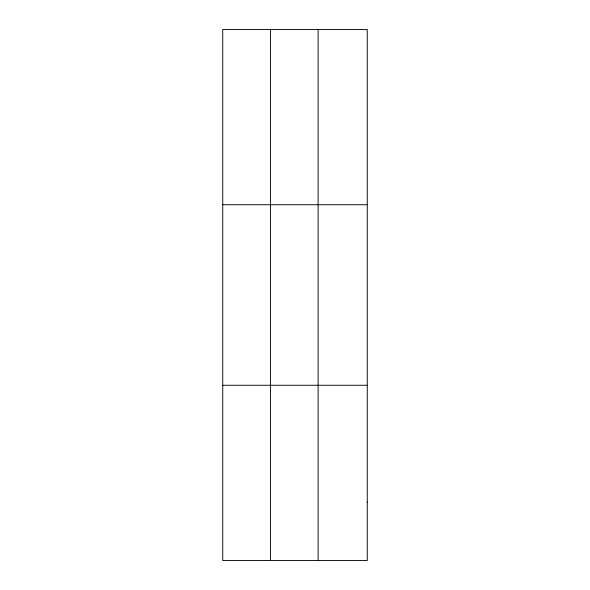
<?xml version="1.0" encoding="UTF-8"?>
<svg xmlns="http://www.w3.org/2000/svg" width="590" height="590" viewBox="0 0 590 590"><rect width="100%" height="100%" fill="white"/><g stroke="black" fill="none" stroke-linecap="round" stroke-linejoin="round"><path stroke-width="0.89" d="M270.434 29.5L270.434 560.5M318.121 29.5L318.121 560.5M222.74 204.73L367.26 204.73M222.74 385.27L367.26 385.27M367.26 502.09L367.26 560.5L222.74 560.5L222.74 29.5L367.26 29.5L367.26 502.09"/></g></svg>
